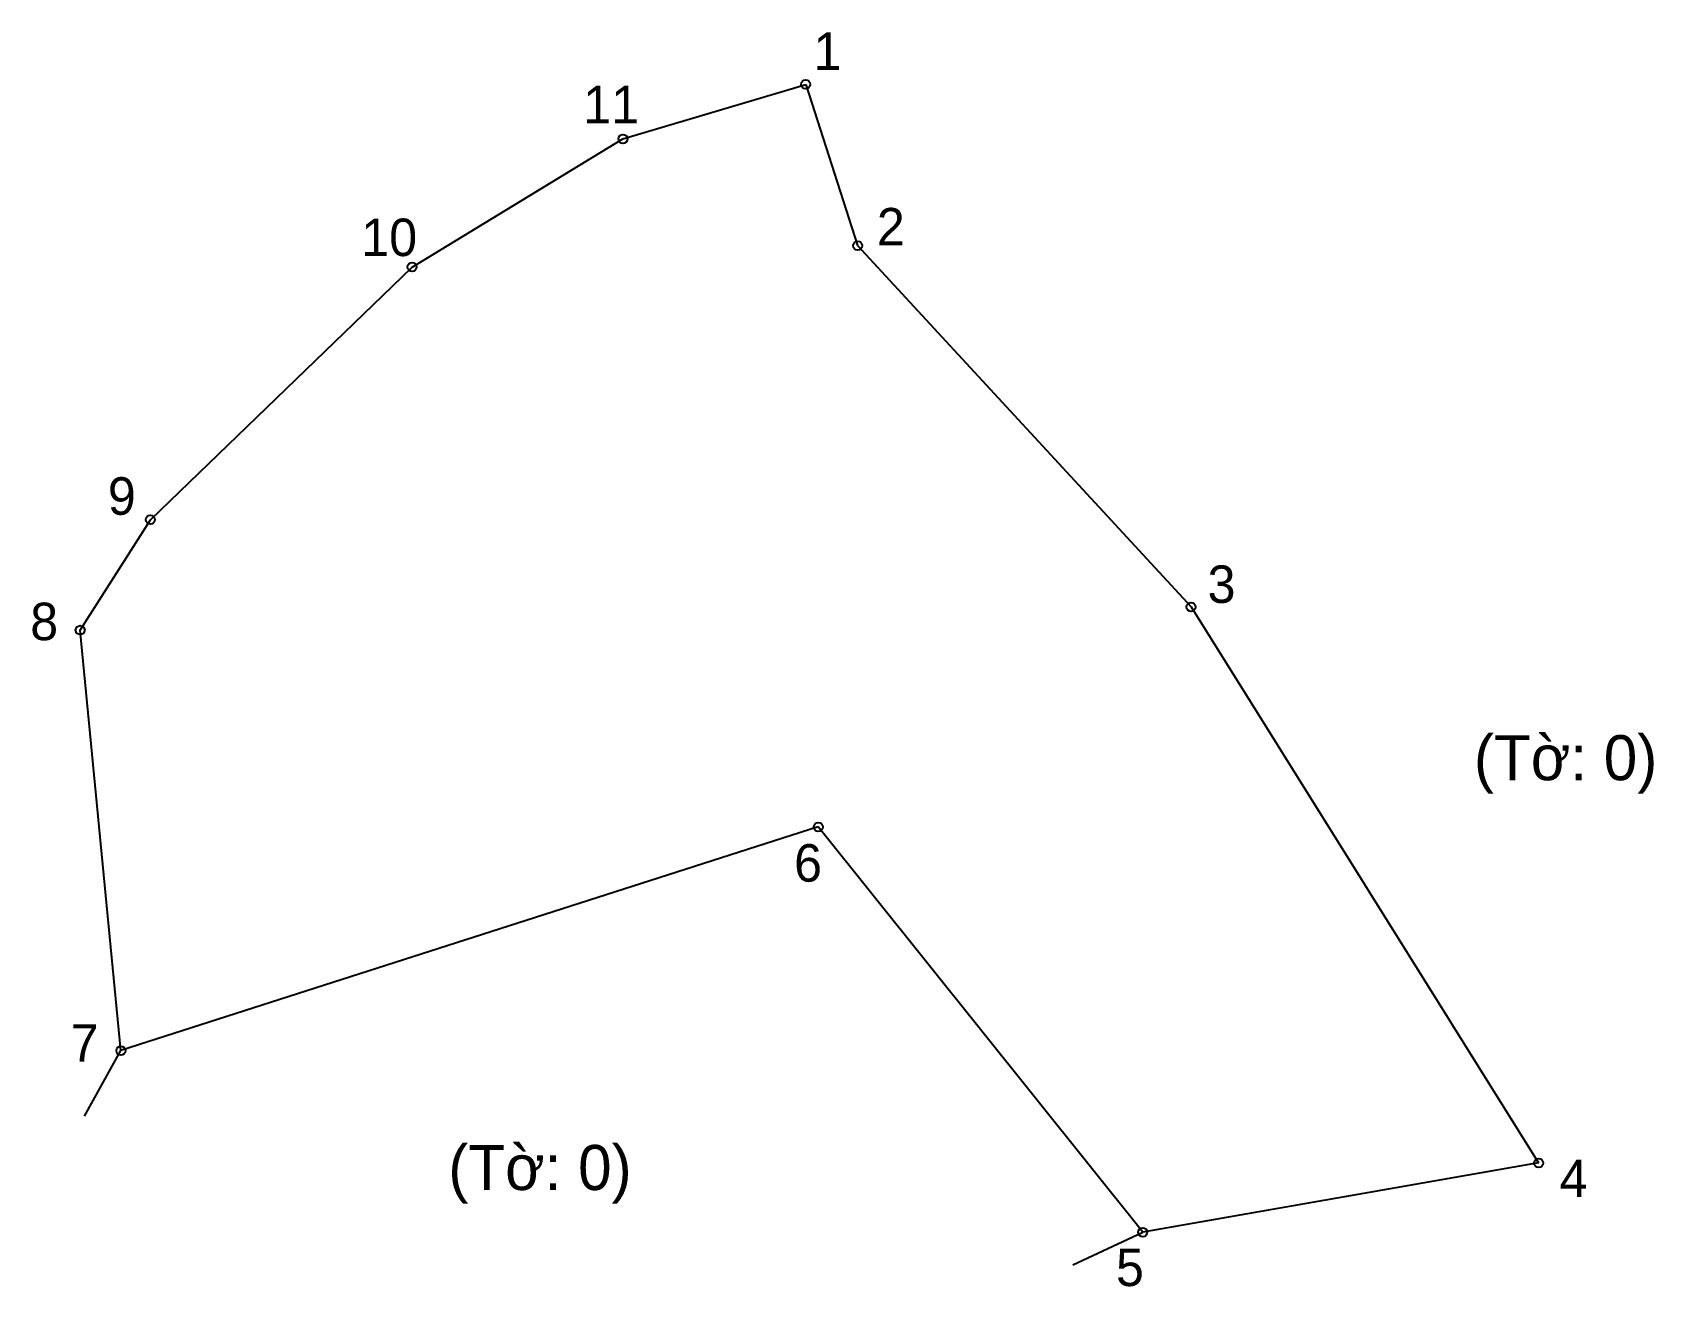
# Model space of a CAD drawing. Extents: x 549363.7 to 549459.7, y 1823553.9 to 1823628.2.
import ezdxf

# ---------------------------------------------------------------- set-up
doc = ezdxf.new("R2010")
doc.units = 0
for name, color, linetype in [('CanhThua', 7, 'Continuous'), ('MocDinhThua', 7, 'Continuous'), ('NhanTuCan', 7, 'Continuous'), ('RauThua', 7, 'Continuous'), ('SoHieuDinhThua', 7, 'Continuous')]:
    doc.layers.add(name, color=color, linetype=linetype)

msp = doc.modelspace()

# ---------------------------------------------------------------- linework, layer by layer
at = {"layer": 'CanhThua'}
for p, q in [((549398.682, 1823621.872), (549409.503, 1823625.097)), ((549409.503, 1823625.097), (549412.576, 1823615.551)), ((549386.207, 1823614.284), (549398.682, 1823621.872)), ((549412.576, 1823615.551), (549432.313, 1823594.161)), ((549370.715, 1823599.325), (549386.207, 1823614.284)), ((549366.56, 1823592.786), (549370.715, 1823599.325)), ((549432.313, 1823594.161), (549452.881, 1823561.245)), ((549368.968, 1823567.895), (549366.56, 1823592.786)), ((549410.248, 1823581.135), (549368.968, 1823567.895)), ((549429.454, 1823557.147), (549410.248, 1823581.135)), ((549452.881, 1823561.245), (549429.454, 1823557.147))]:
    msp.add_line(p, q, dxfattribs=at)
at = {"layer": 'MocDinhThua'}
for centre in [(549409.503, 1823625.097), (549398.682, 1823621.872), (549412.576, 1823615.551), (549386.207, 1823614.284), (549370.715, 1823599.325), (549432.313, 1823594.161), (549366.56, 1823592.786), (549410.248, 1823581.135), (549368.968, 1823567.895), (549452.881, 1823561.245), (549429.454, 1823557.147)]:
    msp.add_circle(centre, 0.267, dxfattribs=at)
at = {"layer": 'RauThua'}
for p, q in [((549366.808, 1823564.024), (549368.968, 1823567.895)), ((549425.308, 1823555.217), (549429.454, 1823557.147))]:
    msp.add_line(p, q, dxfattribs=at)

# ---------------------------------------------------------------- texts
at = {"layer": 'NhanTuCan'}
for p in [(549449.053, 1823583.904), (549388.349, 1823559.644)]:
    msp.add_text('(Tờ: 0)', height=2.6657, dxfattribs=at).set_placement(p)
at = {"layer": 'SoHieuDinhThua'}
for s, height, p in [('1', 2.221, (549409.961, 1823625.952)), ('11', 2.2214, (549396.34, 1823622.791)), ('2', 2.221, (549413.714, 1823615.56)), ('10', 2.2214, (549383.199, 1823614.932)), ('9', 2.221, (549368.2, 1823599.619)), ('3', 2.221, (549433.287, 1823594.398)), ('8', 2.221, (549363.605, 1823592.192)), ('6', 2.221, (549408.815, 1823577.897)), ('7', 2.221, (549366.001, 1823567.239)), ('4', 2.221, (549454.122, 1823559.229)), ('5', 2.221, (549427.868, 1823553.958))]:
    msp.add_text(s, height=height, dxfattribs=at).set_placement(p)

doc.saveas('drawing.dxf')
